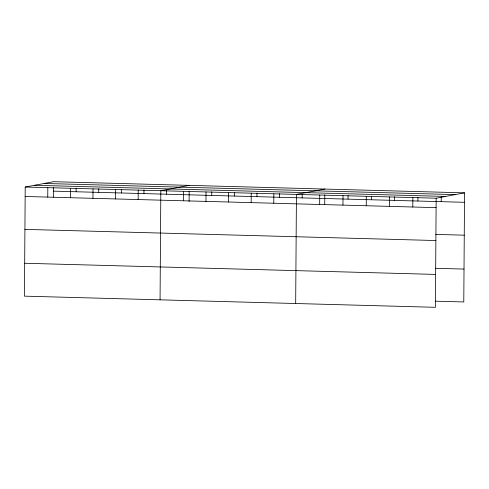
<?xml version="1.0" encoding="UTF-8"?>
<svg xmlns="http://www.w3.org/2000/svg" width="489" height="489" viewBox="0 0 489 489"><rect width="100%" height="100%" fill="white"/><g stroke="black" fill="none" stroke-linecap="round" stroke-linejoin="round"><path stroke-width="0.73" d="M464.55 192.849L53.594 181.694L25.214 187.042L24.45 296.151L435.406 307.306L436.164 198.198L464.55 192.849L463.786 301.957L435.241 301.187M47.751 197.098L47.812 187.654M53.49 197.122L53.558 187.507M70.349 197.715L70.416 188.265M76.131 191.755L76.156 188.118M92.953 198.326L93.02 188.882M98.735 192.366L98.76 188.736M115.557 198.944L115.624 189.494M121.339 192.984L121.364 189.347M138.161 199.555L138.222 190.111M143.943 193.595L143.968 189.964M160.062 299.83L160.826 190.722L189.212 185.374M166.541 194.206L166.566 190.576M183.363 200.783L183.43 191.333M189.096 201.547L189.17 191.187M205.967 201.395L206.034 191.951M211.749 195.435L211.774 191.804M228.565 202.006L228.632 192.562M234.347 196.052L234.378 192.415M251.169 202.623L251.236 193.173M256.951 196.664L256.976 193.033M273.773 203.235L273.84 193.791M279.555 197.275L279.58 193.644M295.68 303.51L296.438 194.402L324.824 189.06M302.159 197.892L302.184 194.255M319.665 204.481L319.727 195.038M324.72 204.481L324.788 194.873M342.948 205.111L343.015 195.667M348.046 199.133L348.07 195.502M366.237 205.747L366.304 196.297M371.334 199.769L371.359 196.132M389.525 206.376L389.592 196.933M394.623 200.398L394.647 196.767M412.814 207.012L412.875 197.562M417.912 201.034L417.936 197.397M441.194 201.664L441.231 196.578M44.23 183.461L455.186 194.616M34.578 185.276L445.534 196.431M25.214 187.042L436.164 198.198M53.533 191.144L464.483 202.299M25.147 196.486L436.096 207.642M435.711 234.408L464.257 235.185M24.915 229.378L435.87 240.533M435.473 268.296L464.018 269.072M24.682 263.259L435.632 274.415"/></g></svg>
